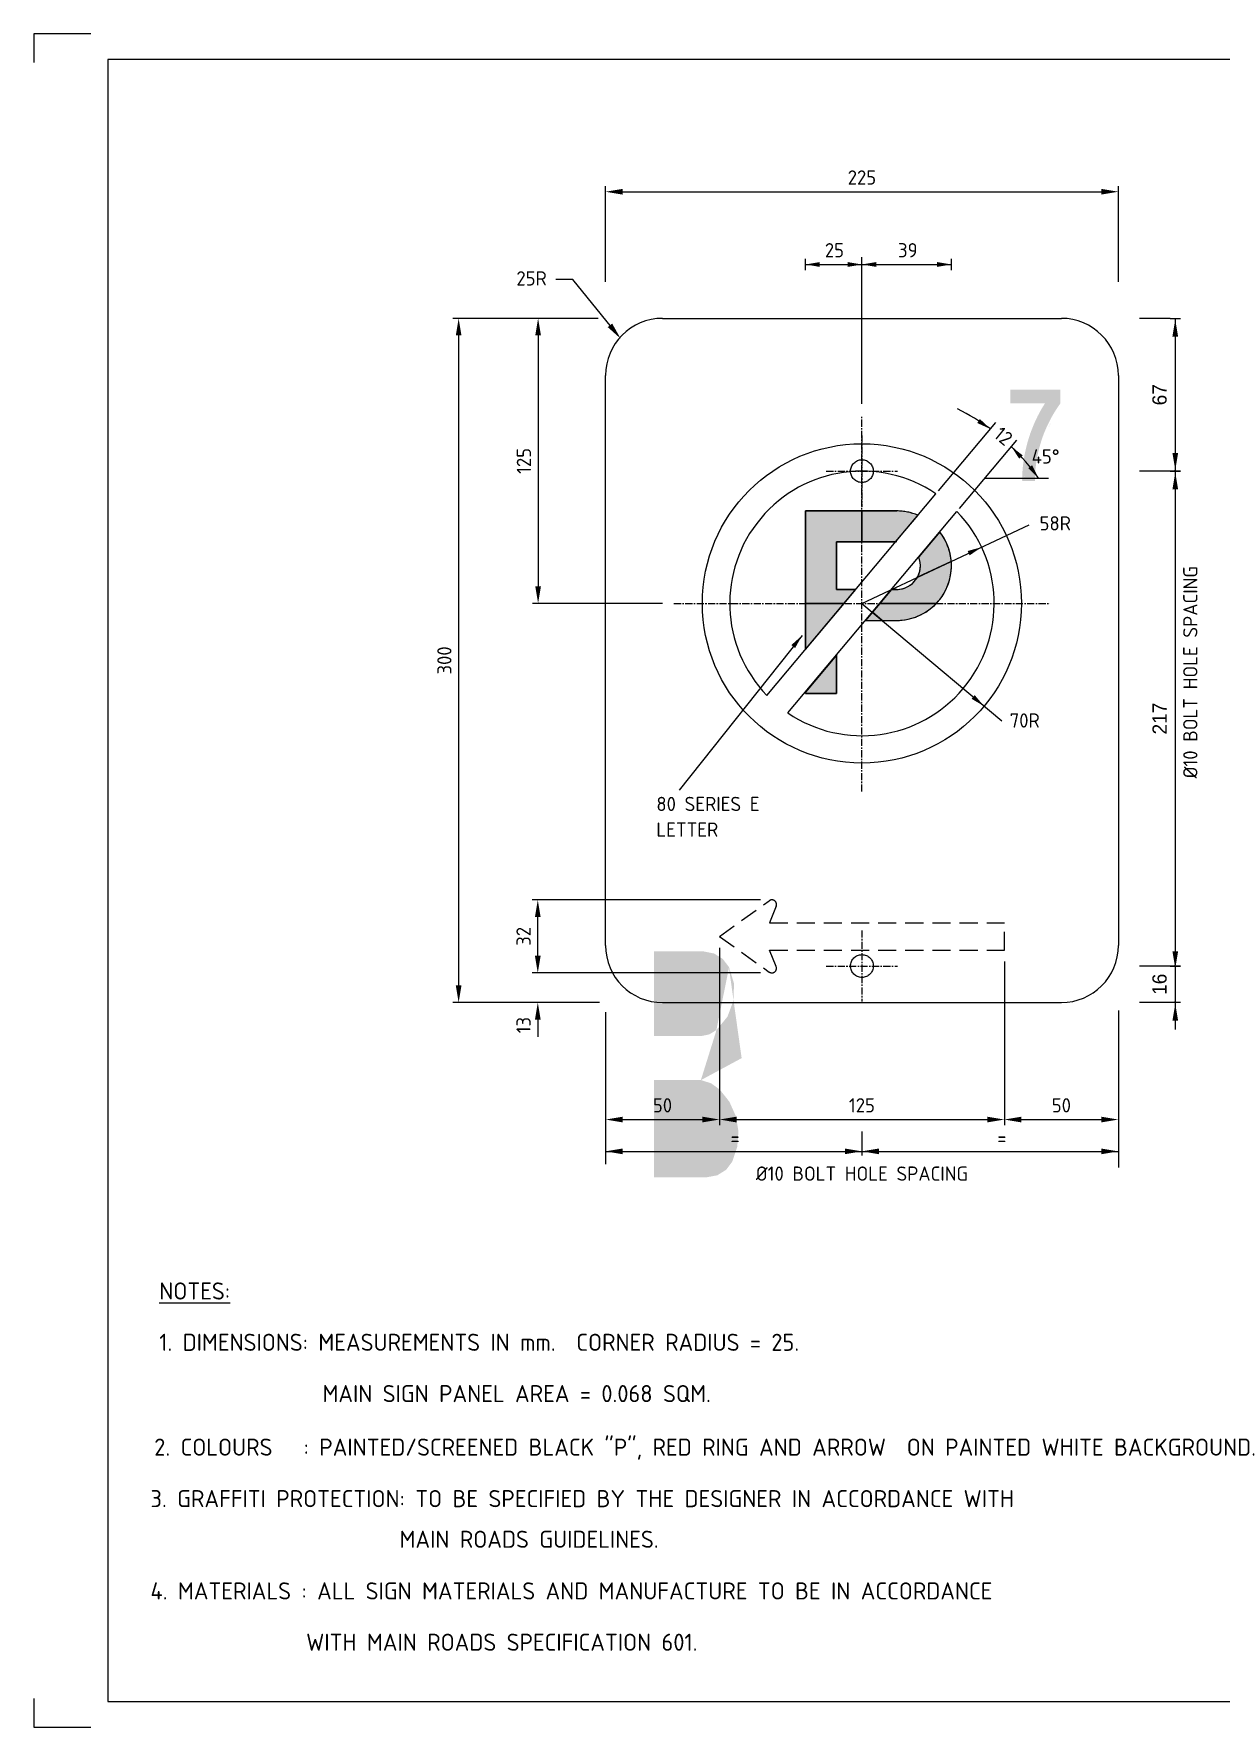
# Model space of a CAD drawing. Extents: x 0 to 1038, y -1303 to 297.
# Drawn here: x 0 to 208.4, y 0 to 297 of the extents above; entities that cross this region are included whole.
import ezdxf
from ezdxf.enums import TextEntityAlignment as Align

# ---------------------------------------------------------------- set-up
doc = ezdxf.new("R2010")
doc.units = 0
for name, pattern in [('CENTER', [2, 1.25, -0.25, 0.25, -0.25]), ('CENTERX2', [101.6, 63.5, -12.7, 12.7, -12.7]), ('HIDDEN', [9.525, 6.35, -3.175])]:
    doc.linetypes.add(name, pattern=pattern)
doc.layers.get('0').update_dxf_attribs({"linetype": 'CONTINUOUS'})
doc.layers.get('DEFPOINTS').update_dxf_attribs({"linetype": 'CONTINUOUS'})
for name, color, linetype in [('CENT25', 1, 'CENTER'), ('L25', 1, 'CONTINUOUS'), ('L35', 3, 'CONTINUOUS'), ('T25', 1, 'CONTINUOUS'), ('T35', 3, 'CONTINUOUS'), ('TBLK25', 1, 'CONTINUOUS'), ('TBLK35', 3, 'CONTINUOUS'), ('TBLK50', 7, 'CONTINUOUS'), ('YELLOW', 40, 'CONTINUOUS')]:
    doc.layers.add(name, color=color, linetype=linetype)
doc.styles.add('ISO', font='iso3098b.shx')
doc.dimstyles.new('2_5', dxfattribs={"dimtxt": 2.5, "dimasz": 0.2, "dimexe": 1.5, "dimexo": 2, "dimgap": 1.5, "dimtad": 1, "dimdec": 0, "dimlfac": 2.5, "dimrnd": 1, "dimdsep": 46, "dimlunit": 6, "dimtxsty": 'Standard', "dimblk": 'SGNDIM', "dimblk1": 'SGNDIM', "dimblk2": 'SGNDIM', "dimsah": 1, "dimcen": 2.5, "dimse1": 1, "dimse2": 1, "dimadec": 0, "dimazin": 0, "dimtfac": 1, "dimtdec": 4, "dimtix": 1, "dimtmove": 0, "dimatfit": 3, "dimldrblk": 'SGNDIM', "dimfxl": 0, "dimtolj": 1, "dimtzin": 0, "dimarcsym": 0})

# ---------------------------------------------------------------- blocks, each defined once
blk = doc.blocks.new('A3BBLK')
at = {"layer": 'TBLK25'}
for p, q in [((10, 297), (0, 297)), ((0, 297), (0, 292)), ((0, 5), (0, 0)), ((0, 0), (10, 0))]:
    blk.add_line(p, q, dxfattribs=at)
at = {"layer": 'TBLK50'}
for p, q in [((415.5, 292.5), (13, 292.5)), ((13, 292.5), (13, 4.5)), ((13, 4.5), (415.5, 4.5))]:
    blk.add_line(p, q, dxfattribs=at)
blk = doc.blocks.new('A3_IN_VTBLK')
blk.add_blockref('A3BBLK', (0, 0))
at = {"color": 4, "style": 'ISO'}
for tag, p in [('MR_DIRECTORATE', (387.63, 68.74)), ('STREET_NAME', (387.63, 62.22)), ('SUBURB_&_POSTCODE', (387.63, 59.22))]:
    blk.add_attdef(tag, text='', height=1.5, dxfattribs=at).set_placement(p, align=Align.CENTER)
at = {"color": 1, "style": 'ISO'}
blk.add_attdef('MR_BRANCH', text='', height=2, dxfattribs=at).set_placement((387.63, 65.34), align=Align.CENTER)
for tag, p in [('FILE_NUMBER', (374.52, 53.49)), ('DESIGNED_/_DRAWN', (374.52, 48.49)), ('VERIFIED', (374.52, 43.49)), ('APPROVED', (374.52, 38.49))]:
    blk.add_attdef(tag, p, '', height=2, dxfattribs=at)
at = {"layer": 'T25', "style": 'ISO'}
blk.add_attdef('LOCAL_AUTHORITY', (370.48, 16.73), '', height=1.25, dxfattribs=at)
at = {"layer": 'TBLK25', "style": 'ISO'}
for tag, p in [('ROAD_SECTION', (384.5, 29.16)), ('SLK', (384.5, 26.11)), ('CHAINAGE', (384.5, 19.21)), ('DRG_TYPE_03', (360.51, 11.5)), ('DRG_TYPE_02', (360.51, 8.36)), ('DRG_TYPE_01', (360.3, 5.42))]:
    blk.add_attdef(tag, text='', height=1.75, dxfattribs=at).set_placement(p, align=Align.CENTER)
at = {"layer": 'TBLK35', "style": 'ISO', "width": 0.9}
for tag, p in [('ROAD_PROJECT&NUMBER', (384.5, 32.23)), ('DRAWING_DESCRIPTION', (384.5, 22.29))]:
    blk.add_attdef(tag, text='', height=2.5, dxfattribs=at).set_placement(p, align=Align.CENTER)
at = {"layer": 'TBLK50', "style": 'ISO'}
blk.add_attdef('DRG_NUMBER', (372.72, 6.02), '', height=5, dxfattribs=at)
blk = doc.blocks.new('A25')
at = {"color": 1, "linetype": 'ByBlock'}
blk.add_solid([(2.5, 0.42), (2.5, -0.42), (0, 0)], dxfattribs=at)
blk = doc.blocks.new('SGNDIM')
for p, q in [((0, 0), (-1, 0)), ((0, 4.5), (0, -4.5))]:
    blk.add_line(p, q)
blk = doc.blocks.new('*D8')
at = {"color": 0, "linetype": 'ByBlock'}
blk.add_line((200.32, 246.9), (200.32, 220.5), dxfattribs=at)
at = {"layer": 'DEFPOINTS', "color": 0, "linetype": 'ByBlock'}
for p in [(180.33, 247.1), (180.33, 220.3), (200.32, 220.3)]:
    blk.add_point(p, dxfattribs=at)
at = {"color": 0, "linetype": 'ByBlock', "xscale": 0.2, "yscale": 0.2, "zscale": 0.2}
for p, rotation in [((200.32, 247.1), 90), ((200.32, 220.3), 270)]:
    blk.add_blockref('SGNDIM', p, dxfattribs=dict(at, rotation=rotation))
at = {"color": 0, "linetype": 'ByBlock', "insert": (197.57, 233.7), "char_height": 2.5, "attachment_point": 5, "rotation": 90}
blk.add_mtext('\\A1;67', dxfattribs=at)
blk = doc.blocks.new('*D9')
at = {"color": 0, "linetype": 'ByBlock'}
blk.add_line((200.32, 220.1), (200.32, 133.7), dxfattribs=at)
at = {"layer": 'DEFPOINTS', "color": 0, "linetype": 'ByBlock'}
for p in [(180.33, 220.3), (180.33, 133.5), (200.32, 133.5)]:
    blk.add_point(p, dxfattribs=at)
at = {"color": 0, "linetype": 'ByBlock', "xscale": 0.2, "yscale": 0.2, "zscale": 0.2}
for p, rotation in [((200.32, 220.3), 90), ((200.32, 133.5), 270)]:
    blk.add_blockref('SGNDIM', p, dxfattribs=dict(at, rotation=rotation))
at = {"color": 0, "linetype": 'ByBlock', "insert": (197.57, 176.9), "char_height": 2.5, "attachment_point": 5, "rotation": 90}
blk.add_mtext('\\A1;217', dxfattribs=at)
blk = doc.blocks.new('*D10')
at = {"color": 0, "linetype": 'ByBlock'}
blk.add_line((200.32, 133.3), (200.32, 127.3), dxfattribs=at)
at = {"layer": 'DEFPOINTS', "color": 0, "linetype": 'ByBlock'}
for p in [(180.33, 133.5), (180.33, 127.1), (200.32, 127.1)]:
    blk.add_point(p, dxfattribs=at)
at = {"color": 0, "linetype": 'ByBlock', "xscale": 0.2, "yscale": 0.2, "zscale": 0.2}
for p, rotation in [((200.32, 133.5), 90), ((200.32, 127.1), 270)]:
    blk.add_blockref('SGNDIM', p, dxfattribs=dict(at, rotation=rotation))
at = {"color": 0, "linetype": 'ByBlock', "insert": (197.57, 130.3), "char_height": 2.5, "attachment_point": 5, "rotation": 90}
blk.add_mtext('\\A1;16', dxfattribs=at)
blk = doc.blocks.new('CR')
at = {"layer": 'CENT25'}
for p, q in [((0, 6.25), (0, -6.25)), ((-6.25, 0), (6.25, 0))]:
    blk.add_line(p, q, dxfattribs=at)

msp = doc.modelspace()

# ---------------------------------------------------------------- hatches: boundary and pattern name
at = {"layer": 'L25', "linetype": 'CENTERX2'}
h = msp.add_hatch(color=256, dxfattribs=at)
h.paths.add_polyline_path([(140.86, 188.04), (135.42, 181.56), (135.42, 181.32), (140.86, 181.32)])
h.paths.add_polyline_path([(144.25, 199.56), (140.86, 199.56), (140.86, 207.88), (145.33, 207.88), (145.33, 213.32), (135.42, 213.32), (135.42, 197.1), (142.19, 197.1)])
h.paths.add_polyline_path([(142.19, 197.1), (135.42, 197.1), (135.42, 189.03)])
h.paths.add_polyline_path([(155.17, 212.56, 0.100178), (151.43, 213.32), (145.33, 213.32), (145.33, 207.88), (151.24, 207.88)])
h.paths.add_polyline_path([(158.98, 209.65), (155.3, 205.25, -0.226428), (155.06, 201.68), (161, 204.47, 0.147778)])
h.paths.add_polyline_path([(161, 204.47), (155.06, 201.68, -0.270905), (151.43, 199.56), (150.55, 199.56), (150.5, 199.54), (148.46, 197.1), (158.39, 197.1, 0.212904)])
h.paths.add_polyline_path([(158.39, 197.1), (148.46, 197.1), (147.16, 195.56), (148.87, 194.12), (151.43, 194.12, 0.205383)])
h.paths.add_polyline_path([(147.16, 195.56), (145.96, 194.12), (148.87, 194.12)])
at = {"layer": 'TBLK25', "linetype": 'CENTERX2'}
h = msp.add_hatch(color=256, dxfattribs=at)
h.paths.add_polyline_path([(175.68, 218.57), (175.67, 218.57)], flags=16)
edge = h.paths.add_edge_path()
edge.add_line((175.69, 219.04), (175.68, 218.57))
edge.add_line((173.44, 218.57), (175.68, 218.57))
edge.add_line((173.44, 218.57), (173.45, 219.07))
edge.add_line((173.45, 219.07), (173.47, 219.56))
edge.add_line((173.47, 219.56), (173.49, 220.06))
edge.add_line((173.49, 220.06), (173.52, 220.55))
edge.add_line((173.52, 220.55), (173.57, 221.05))
edge.add_line((173.57, 221.05), (173.63, 221.53))
edge.add_line((173.63, 221.53), (173.69, 222.03))
edge.add_line((173.69, 222.03), (173.77, 222.52))
edge.add_line((173.77, 222.52), (173.85, 223))
edge.add_line((173.85, 223), (173.94, 223.49))
edge.add_line((173.94, 223.49), (174.05, 223.97))
edge.add_line((174.05, 223.97), (174.16, 224.46))
edge.add_line((174.16, 224.46), (174.28, 224.94))
edge.add_line((174.28, 224.94), (174.41, 225.42))
edge.add_line((174.41, 225.42), (174.55, 225.89))
edge.add_line((174.55, 225.89), (174.7, 226.37))
edge.add_line((174.7, 226.37), (174.85, 226.84))
edge.add_line((174.85, 226.84), (175.02, 227.3))
edge.add_line((175.02, 227.3), (175.2, 227.76))
edge.add_line((175.2, 227.76), (175.39, 228.22))
edge.add_line((175.39, 228.22), (175.57, 228.68))
edge.add_line((175.57, 228.68), (175.78, 229.13))
edge.add_line((175.78, 229.13), (175.99, 229.58))
edge.add_line((175.99, 229.58), (176.21, 230.03))
edge.add_line((176.21, 230.03), (176.44, 230.46))
edge.add_line((176.44, 230.46), (176.67, 230.9))
edge.add_line((176.67, 230.9), (176.92, 231.33))
edge.add_line((176.92, 231.33), (177.18, 231.75))
edge.add_line((177.18, 231.75), (177.44, 232.17))
edge.add_line((177.44, 232.17), (171.36, 232.17))
edge.add_line((171.36, 232.17), (171.36, 234.57))
edge.add_line((171.36, 234.57), (180.16, 234.57))
edge.add_line((180.16, 234.57), (180.16, 232.17))
edge.add_line((180.16, 232.17), (179.88, 231.79))
edge.add_line((179.88, 231.79), (179.62, 231.4))
edge.add_line((179.62, 231.4), (179.36, 231.01))
edge.add_line((179.36, 231.01), (179.11, 230.61))
edge.add_line((179.11, 230.61), (178.87, 230.21))
edge.add_line((178.87, 230.21), (178.64, 229.8))
edge.add_line((178.64, 229.8), (178.41, 229.39))
edge.add_line((178.41, 229.39), (178.2, 228.97))
edge.add_line((178.2, 228.97), (177.99, 228.55))
edge.add_line((177.99, 228.55), (177.79, 228.13))
edge.add_line((177.79, 228.13), (177.6, 227.7))
edge.add_line((177.6, 227.7), (177.42, 227.27))
edge.add_line((177.42, 227.27), (177.24, 226.83))
edge.add_line((177.24, 226.83), (177.08, 226.39))
edge.add_line((177.08, 226.39), (176.92, 225.95))
edge.add_line((176.92, 225.95), (176.78, 225.5))
edge.add_line((176.78, 225.5), (176.64, 225.05))
edge.add_line((176.64, 225.05), (176.51, 224.6))
edge.add_line((176.51, 224.6), (176.39, 224.15))
edge.add_line((176.39, 224.15), (176.28, 223.69))
edge.add_line((176.28, 223.69), (176.18, 223.23))
edge.add_line((176.18, 223.23), (176.09, 222.77))
edge.add_line((176.09, 222.77), (176, 222.31))
edge.add_line((176, 222.31), (175.93, 221.85))
edge.add_line((175.93, 221.85), (175.87, 221.38))
edge.add_line((175.87, 221.38), (175.81, 220.92))
edge.add_line((175.81, 220.92), (175.76, 220.45))
edge.add_line((175.76, 220.45), (175.73, 219.98))
edge.add_line((175.73, 219.98), (175.7, 219.51))
edge.add_line((175.7, 219.51), (175.69, 219.04))
edge = h.paths.add_edge_path(flags=16)
edge.add_line((180.16, 232.17), (180.15, 232.17))
edge.add_line((173.44, 218.57), (173.43, 218.57))
at = {"layer": 'YELLOW'}
h = msp.add_hatch(color=256, dxfattribs=at)
h.paths.add_polyline_path([(117.6, 136.05), (117.62, 136.05)], flags=16)
edge = h.paths.add_edge_path()
edge.add_line((108.83, 136.05), (117.62, 136.05))
edge.add_line((119.4, 135.69), (117.62, 136.05))
edge.add_line((119.4, 135.69), (120.92, 134.73))
edge.add_line((120.92, 134.73), (122.01, 133.29))
edge.add_line((122.01, 133.29), (122.88, 130.43))
edge.add_line((122.88, 130.43), (122.78, 127.41))
edge.add_line((122.78, 127.41), (121.72, 124.6))
edge.add_line((121.72, 124.6), (119.81, 122.28))
edge.add_line((119.81, 122.28), (118.55, 121.51))
edge.add_line((118.55, 121.51), (117.08, 121.2))
edge.add_line((117.08, 121.2), (108.83, 121.2))
edge.add_line((108.83, 121.2), (108.83, 136.05))
h.paths.add_polyline_path([(118.86, 112.93), (117.08, 113.49), (108.83, 113.49), (108.83, 96.46), (118.17, 96.46), (119.94, 96.79), (121.49, 97.75), (122.57, 99.19), (123.45, 101.79), (123.66, 104.52), (123.19, 107.2), (122.06, 109.71), (120.36, 111.84)])
edge = h.paths.add_edge_path()
edge.add_line((124.22, 117.33), (124.2, 117.33))
edge.add_line((117.08, 113.49), (117.06, 113.49))
edge.add_line((119.81, 122.28), (119.79, 122.28))
edge.add_line((122.01, 133.29), (121.98, 133.29))

# ---------------------------------------------------------------- linework, layer by layer
at = {"layer": 'CENT25'}
for p, q in [((145.33, 164.1), (145.33, 230.1)), ((112.33, 197.1), (178.33, 197.1))]:
    msp.add_line(p, q, dxfattribs=at)
at = {"layer": 'L25', "linetype": 'CENTERX2'}
for p, q in [((199.42, 247.1), (194.07, 247.1)), ((199.42, 220.3), (194.07, 220.3)), ((199.42, 133.5), (194.07, 133.5)), ((199.42, 127.1), (194.07, 127.1)), ((200.32, 127.3), (200.32, 122.37)), ((145.33, 104.49), (145.33, 100.24))]:
    msp.add_line(p, q, dxfattribs=at)
for points in [[(144.25, 199.56), (140.86, 199.56), (140.86, 207.88), (145.33, 207.88), (145.33, 213.32), (135.42, 213.32), (135.42, 197.1), (142.19, 197.1)], [(142.19, 197.1), (135.42, 197.1), (135.42, 189.03)], [(147.16, 195.56), (145.96, 194.12), (148.87, 194.12)], [(140.86, 188.04), (135.42, 181.56), (135.42, 181.32), (140.86, 181.32)]]:
    msp.add_lwpolyline(points, close=True, dxfattribs=at)
for points in [[(155.17, 212.56, 0.100178), (151.43, 213.32), (145.33, 213.32), (145.33, 207.88), (151.24, 207.88)], [(158.98, 209.65), (155.3, 205.25, -0.226428), (155.06, 201.68), (161, 204.47, 0.147778)], [(161, 204.47), (155.06, 201.68, -0.270905), (151.43, 199.56), (150.55, 199.56), (150.5, 199.54), (148.46, 197.1), (158.39, 197.1, 0.212904)], [(158.39, 197.1), (148.46, 197.1), (147.16, 195.56), (148.87, 194.12), (151.43, 194.12, 0.205383)]]:
    msp.add_lwpolyline(points, format="xyb", close=True, dxfattribs=at)
for centre in [(145.33, 220.3), (145.33, 133.5)]:
    msp.add_circle(centre, 2, dxfattribs=at)
at = {"layer": 'L35'}
for p, q in [((110.33, 247.1), (180.33, 247.1)), ((100.33, 137.1), (100.33, 237.1)), ((190.33, 237.1), (190.33, 137.1)), ((128.66, 180.97), (158.32, 216.32)), ((132.33, 177.88), (162, 213.24)), ((135.42, 189.03), (135.42, 213.32)), ((135.42, 213.32), (151.43, 213.32)), ((140.86, 207.88), (140.86, 199.56)), ((151.43, 207.88), (140.86, 207.88)), ((140.86, 199.56), (144.25, 199.56)), ((150.52, 199.56), (151.43, 199.56)), ((145.96, 194.12), (151.43, 194.12)), ((140.86, 188.04), (140.86, 181.32)), ((135.42, 181.32), (135.42, 181.56)), ((140.86, 181.32), (135.42, 181.32)), ((110.33, 127.1), (180.33, 127.1))]:
    msp.add_line(p, q, dxfattribs=at)
at = {"layer": 'L35', "linetype": 'HIDDEN', "ltscale": 0.5}
for p, q in [((120.33, 138.7), (129.06, 144.95)), ((130.27, 144.01), (129.13, 141.1)), ((129.13, 141.1), (170.33, 141.1)), ((170.33, 136.3), (170.33, 141.1)), ((120.33, 138.7), (129.06, 132.45)), ((130.27, 133.4), (129.13, 136.3)), ((129.13, 136.3), (170.33, 136.3))]:
    msp.add_line(p, q, dxfattribs=at)
at = {"layer": 'L35'}
msp.add_circle((145.33, 197.1), 28, dxfattribs=at)
for centre, radius, start, end in [((110.33, 237.1), 10, 90, 180), ((180.33, 237.1), 10, 0, 90), ((145.33, 197.1), 23.2, 55.9378, 224.0622), ((145.33, 197.1), 23.2, 235.9378, 44.0622), ((151.43, 203.72), 9.6, 67.1171, 90), ((151.43, 203.72), 9.6, 270, 38.1258), ((151.43, 203.72), 4.16, 270, 21.6644), ((110.33, 137.1), 10, 180, 270), ((180.33, 137.1), 10, 270, 0)]:
    msp.add_arc(centre, radius, start, end, dxfattribs=at)
at = {"layer": 'L35', "linetype": 'HIDDEN', "ltscale": 0.5}
for centre, start, end in [((129.53, 144.3), 338.5117, 125.5884), ((129.53, 133.1), 234.4116, 21.4883)]:
    msp.add_arc(centre, 0.8, start, end, dxfattribs=at)
at = {"layer": 'T25'}
for p, q in [((100.33, 253.51), (100.33, 270.31)), ((190.33, 253.51), (190.33, 270.31)), ((103.33, 269.31), (187.33, 269.31)), ((100.33, 253.51), (100.33, 263.19)), ((135.42, 255.55), (135.42, 257.55)), ((135.42, 256.55), (145.33, 256.55)), ((145.33, 232.1), (145.33, 257.82)), ((145.33, 256.55), (161.03, 256.55)), ((161.03, 255.55), (161.03, 257.55)), ((94.6, 253.89), (91.6, 253.89)), ((102.12, 244.62), (94.6, 253.89)), ((99.05, 247.1), (73.55, 247.1)), ((98.9, 247.1), (87.5, 247.1)), ((74.55, 244.1), (74.55, 130.1)), ((88.5, 244.1), (88.5, 200.1)), ((158.76, 216.84), (168.83, 228.85)), ((162.43, 213.76), (172.51, 225.76)), ((166.89, 219.07), (178.07, 219.07)), ((145.33, 197.1), (174.66, 210.89)), ((110.33, 197.1), (87.5, 197.1)), ((145.33, 197.1), (169.86, 176.48)), ((134.83, 191.49), (113.26, 164.36)), ((127.53, 145.1), (87.44, 145.1)), ((88.44, 138.3), (88.44, 142.16)), ((88.44, 135.3), (88.44, 142.1)), ((88.44, 135.3), (88.44, 138.3)), ((120.33, 136.7), (120.33, 105.57)), ((120.33, 136.7), (120.33, 105.57)), ((170.33, 134.3), (170.33, 105.57)), ((170.33, 134.3), (170.33, 105.57)), ((127.53, 132.3), (87.44, 132.3)), ((127.53, 132.3), (87.44, 132.3)), ((99.25, 127.1), (73.55, 127.1)), ((99.08, 127.1), (87.44, 127.1)), ((100.33, 125.42), (100.33, 98.74)), ((190.33, 125.69), (190.33, 98.18)), ((88.44, 124.1), (88.44, 121.1)), ((103.33, 106.57), (117.33, 106.57)), ((123.33, 106.57), (167.33, 106.57)), ((173.33, 106.57), (187.33, 106.57)), ((100.33, 100.99), (190.33, 100.99))]:
    msp.add_line(p, q, dxfattribs=at)
for start, end in [(53.6211, 63.8195), (35.3175, 46.3789)]:
    msp.add_arc((145.33, 197.1), 38, start, end, dxfattribs=at)
for points in [[(103.33, 269.81), (103.33, 268.81), (100.33, 269.31)], [(187.33, 269.81), (187.33, 268.81), (190.33, 269.31)], [(74.05, 244.1), (75.05, 244.1), (74.55, 247.1)], [(88, 244.1), (89, 244.1), (88.5, 247.1)], [(200.82, 243.9), (199.82, 243.9), (200.32, 246.9)], [(101.5, 246.18), (100.72, 245.56), (102.99, 243.53)], [(200.82, 223.5), (199.82, 223.5), (200.32, 220.5)], [(200.82, 217.1), (199.82, 217.1), (200.32, 220.1)], [(88, 200.1), (89, 200.1), (88.5, 197.1)], [(87.94, 142.1), (88.94, 142.1), (88.44, 145.1)], [(87.94, 135.3), (88.94, 135.3), (88.44, 132.3)], [(87.94, 135.3), (88.94, 135.3), (88.44, 132.3)], [(199.82, 136.1), (200.82, 136.1), (200.32, 133.1)], [(74.05, 130.1), (75.05, 130.1), (74.55, 127.1)], [(87.94, 124.1), (88.94, 124.1), (88.44, 127.1)], [(199.82, 123.9), (200.82, 123.9), (200.32, 126.9)], [(103.33, 107.07), (103.33, 106.07), (100.33, 106.57)], [(117.33, 107.07), (117.33, 106.07), (120.33, 106.57)], [(123.33, 107.07), (123.33, 106.07), (120.33, 106.57)], [(167.33, 107.07), (167.33, 106.07), (170.33, 106.57)], [(173.33, 107.07), (173.33, 106.07), (170.33, 106.57)], [(187.33, 107.07), (187.33, 106.07), (190.33, 106.57)], [(103.33, 101.49), (103.33, 100.49), (100.33, 100.99)], [(142.33, 101.49), (142.33, 100.49), (145.33, 100.99)], [(148.33, 101.49), (148.33, 100.49), (145.33, 100.99)], [(187.33, 101.49), (187.33, 100.49), (190.33, 100.99)]]:
    msp.add_solid(points, dxfattribs=at)

# ---------------------------------------------------------------- block references
at = {"layer": 'L25'}
msp.add_blockref('A3_IN_VTBLK', (0, 0), dxfattribs=at)
at = {"layer": 'L25', "linetype": 'CENTERX2'}
for p in [(145.33, 220.3), (145.33, 133.5)]:
    msp.add_blockref('CR', p, dxfattribs=at)
at = {"layer": 'L35'}
for p in [(135.42, 256.55), (145.33, 256.55)]:
    msp.add_blockref('A25', p, dxfattribs=at)
for p, rotation in [((145.33, 256.55), 180), ((161.03, 256.55), 180.0000000000001), ((167.87, 227.7), 146.0333624741261), ((171.54, 224.61), 312.8443527237934), ((176.33, 219.07), 126.3214666551877), ((134.83, 191.49), 231.5163312791246)]:
    msp.add_blockref('A25', p, dxfattribs=dict(at, rotation=rotation))
at = {"layer": 'T25'}
for p, rotation in [((166.32, 206.97), 205.1797625934582), ((166.76, 179.08), 139.9442306194128)]:
    msp.add_blockref('A25', p, dxfattribs=dict(at, rotation=rotation))

# ---------------------------------------------------------------- texts
at = {"layer": 'T25', "color": 3, "style": 'ISO'}
for s, p in [('225', (145.33, 271.81)), ('25', (140.5, 259.05)), ('39', (153.38, 259.05)), ('50', (110.33, 109.07)), ('125', (145.33, 109.07)), ('50', (180.33, 109.07)), ('=', (123.06, 103.37)), ('=', (169.89, 103.37)), ('%%C10 BOLT HOLE SPACING', (145.33, 97.09))]:
    msp.add_text(s, height=2.5, dxfattribs=at).set_placement(p, align=Align.MIDDLE_CENTER)
msp.add_text('25R', height=2.5, dxfattribs=at).set_placement((90.02, 254.11), align=Align.MIDDLE_RIGHT)
for s, p in [('125', (86, 222.1)), ('%%C10 BOLT HOLE SPACING', (202.96, 185.03)), ('300', (72.05, 187.1)), ('32', (85.94, 138.7)), ('13', (85.94, 123.13))]:
    msp.add_text(s, height=2.5, rotation=90, dxfattribs=at).set_placement(p, align=Align.MIDDLE_CENTER)
for s, p in [('%%UNOTES:', (22.02, 75)), ('1. DIMENSIONS: MEASUREMENTS IN mm.  CORNER RADIUS = 25. ', (22.02, 66)), ('MAIN SIGN PANEL AREA = 0.068 SQM.', (50.65, 57)), ('2. COLOURS   : PAINTED/SCREENED BLACK "P", RED RING AND ARROW  ON PAINTED WHITE BACKGROUND.', (21.13, 47.61)), ('3. GRAFFITI PROTECTION: TO BE SPECIFIED BY THE DESIGNER IN ACCORDANCE WITH', (20.47, 38.58)), ('                        MAIN ROADS GUIDELINES.', (20.47, 31.45)), ('4. MATERIALS : ALL SIGN MATERIALS AND MANUFACTURE TO BE IN ACCORDANCE ', (20.47, 22.39)), ('               WITH MAIN ROADS SPECIFICATION 601.', (20.47, 13.39))]:
    msp.add_text(s, height=3, dxfattribs=at).set_placement(p)
at = {"layer": 'T35', "style": 'ISO'}
msp.add_text('12', height=2.5, rotation=320.753, dxfattribs=at).set_placement((168.27, 226.36))
for s, p in [('45%%d', (175.12, 221.63)), ('58R', (176.5, 209.9)), ('70R', (171.26, 175.32)), ('80 SERIES E', (109.25, 160.68)), ('LETTER', (109.25, 156.18))]:
    msp.add_text(s, height=2.5, dxfattribs=at).set_placement(p)

# ---------------------------------------------------------------- dimensions: what is measured, and where the dimension line sits
at = {"layer": 'L25', "linetype": 'CENTERX2'}
for base, p1, p2, picture, middle in [((200.32, 220.3), (180.33, 247.1), (180.33, 220.3), '*D8', (197.57, 233.7)), ((200.32, 133.5), (180.33, 220.3), (180.33, 133.5), '*D9', (197.57, 176.9)), ((200.32, 127.1), (180.33, 133.5), (180.33, 127.1), '*D10', (197.57, 130.3))]:
    dim = msp.add_linear_dim(base=base, p1=p1, p2=p2, angle=90, dimstyle='2_5', dxfattribs=at)
    dim.commit()
    dim.dimension.update_dxf_attribs({"geometry": picture, "text_midpoint": middle})

doc.saveas('drawing.dxf')
